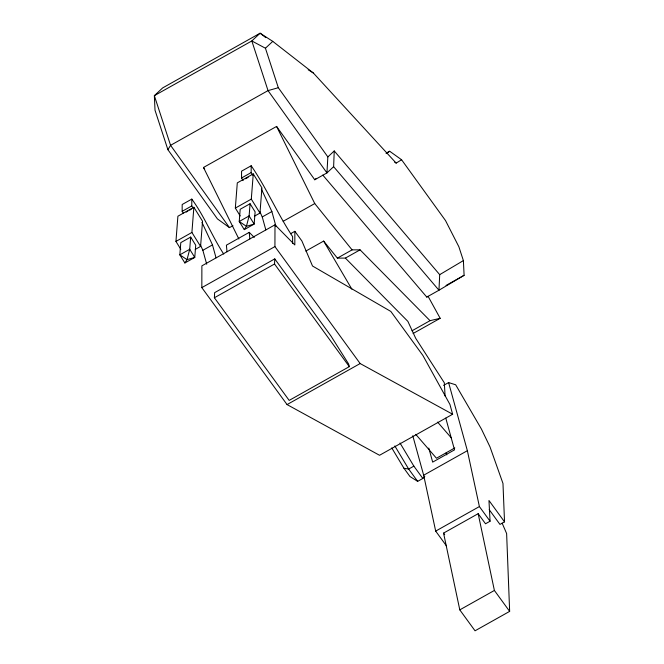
<?xml version="1.0" encoding="UTF-8"?>
<svg xmlns="http://www.w3.org/2000/svg" width="664" height="664" viewBox="0 0 664 664"><rect width="100%" height="100%" fill="white"/><g stroke="black" fill="none" stroke-linecap="round" stroke-linejoin="round"><path stroke-width="1" d="M183.231 213.053L182.16 211.326L182.177 204.504L191.788 199.109C204.47 216.232 212.023 236.293 223.751 254.08M193.373 208.521L191.772 205.931L191.788 199.109M294.857 231.313L301.904 240.99L312.512 266.007L390.822 311.433L422.902 355.464L449.943 404.459L452.64 414.245L379.542 455.288L287.055 404.583L201.831 287.62L201.881 265.857L274.987 224.822L294.824 244.974L294.857 231.313L290.575 233.72M243.157 180.575L241.555 177.985L241.571 171.163L251.183 165.759C266.721 188.31 277.452 213.733 292.616 236.633L292.6 243.373M252.768 175.172L251.166 172.582L251.183 165.759M452.64 414.245L360.154 363.548L274.929 246.585L274.987 224.822M386.066 153.276L389.677 151.251L401.587 159.758L445.519 220.572L458.857 246.718L463.389 260.595L464.103 275.311L438.962 290.234L333.627 166.672L334.241 150.944L327.85 156.92L326.945 172.922L314.761 179.761L276.589 126.434L203.491 167.469L238.899 239.032M214.389 297.762L214.63 292.658L274.763 258.894L331.004 336.075L348.558 363.88L349.322 366.644L289.18 400.409L214.389 297.762L274.531 263.998L274.763 258.894M334.241 150.944L439.701 274.655L438.962 290.234L426.778 297.074L322.787 175.088M180.815 249.274L175.943 241.422L177.902 216.215L193.871 207.251L202.537 221.22L200.57 246.419L195.249 249.407M190.676 237.081L189.721 249.291L187.032 259.641L184.882 262.969L179.836 254.843L180.791 242.634L190.676 237.081L195.722 245.215L194.768 257.424L184.882 262.969M200.57 246.419L191.904 232.458L193.871 207.251M240.21 215.933L235.338 208.081L237.297 182.874L253.266 173.91L261.931 187.87L259.964 213.078L254.644 216.066M250.071 203.74L249.116 215.949L246.427 226.299L244.277 229.628L239.231 221.494L240.185 209.285L250.071 203.74L255.117 211.874L254.163 224.083L244.277 229.628M259.964 213.078L251.299 199.117L253.266 173.91M232.956 225.685L229.478 227.636L217.435 218.904L167.901 149.699L170.565 145.325L268.032 90.611L278.316 87.714L327.85 156.92M391.752 447.901L403.961 468.278L409.97 476.52L417.656 481.367L422.835 478.454L424.819 476.196M278.316 87.714L265.434 48.223L272.763 41.367L313.366 73.023L396.159 163.103L401.587 159.758M314.761 179.761L316.247 178.367M333.627 166.672L326.945 172.922L268.032 90.611L251.822 40.952L260.114 33.2L272.763 41.367M386.34 153.301L389.677 151.251M439.701 274.655L463.389 260.595M426.778 297.074L428.072 296.31L440.174 318.297L413.099 333.502M182.16 211.326L191.772 205.931M241.555 177.985L251.166 172.582M186.169 212.123L187.904 211.152M189.63 210.181L191.357 209.21M245.564 178.782L248.162 177.321M175.943 241.422L191.904 232.458M235.338 208.081L251.299 199.117M206.703 264.231L202.86 250.286L212.48 244.892L201.947 222.332M265.824 229.893L262.255 216.945L271.875 211.542L261.342 188.983M254.27 237.413L249.232 232.358L226.391 245.182L227.013 251.747M283.171 221.303L314.753 203.566L352.078 249.871L360.079 249.847L430.031 320.679L440.174 318.297M201.831 287.62L274.929 246.585M305.805 251.092L323.642 241.082L337.378 258.122L345.38 258.097L360.079 249.847M337.378 258.122L352.078 249.871M446.059 285.445L464.103 275.311M411.979 330.813L430.031 320.679M287.055 404.583L360.154 363.548M443.56 385.402L448.598 382.572L455.67 384.78L481.433 429.06L490.007 446.897L502.972 483.442L504.532 521.862L499.975 524.419L489.194 509.62M422.835 478.454L413.863 466.136L408.675 469.05L403.961 468.278M454.807 447.926L436.455 458.235L415.755 434.364M446.366 545.758L435.684 531.1L423.665 475.233L467.365 450.698L448.598 382.572M435.684 531.1L479.391 506.566L467.365 450.698M502.142 523.174L506.624 533.541L509.645 611.378L475.042 630.8L459.795 609.867L443.56 533.109L478.163 513.687L485.517 523.78L490.065 521.223L488.961 500.49L504.532 521.862M459.795 609.867L494.389 590.445L478.163 513.687M265.434 48.223L251.822 40.952L154.355 95.666L155.011 110.207L167.901 149.699M308.196 69.77L313.366 73.023M394.516 161.999L396.159 163.103M265.774 37.616L260.114 33.2L162.647 87.922L154.355 95.666L170.565 145.325L229.478 227.636M345.38 258.097L407.879 321.384L415.689 338.283L444.332 382.821L445.079 396.018M437.609 422.096L451.188 437.75M479.391 506.566L490.065 521.223M274.531 263.998L349.322 366.644M417.656 481.367L408.675 469.05L394.839 445.959M494.389 590.445L509.645 611.378M443.56 533.109L444.697 534.661M203.491 167.469L204.678 169.137M400.002 443.012L413.863 466.136M323.642 241.082L351.862 289.172M276.589 126.434L314.753 203.566M259.79 211.509L262.255 216.945M200.395 244.85L202.86 250.286M446.1 452.989L446.814 454.898M445.785 418.137L454.525 449.86L432.671 462.127L428.795 448.059M412.784 435.742L423.665 475.233M271.875 211.542L275.992 226.49M212.48 244.892L216.041 257.839M249.232 232.358L249.855 238.924M189.721 249.291L179.836 254.843L187.032 259.641L194.768 257.424L189.721 249.291M249.116 215.949L239.231 221.494L246.427 226.299L254.163 224.083L249.116 215.949"/></g></svg>
